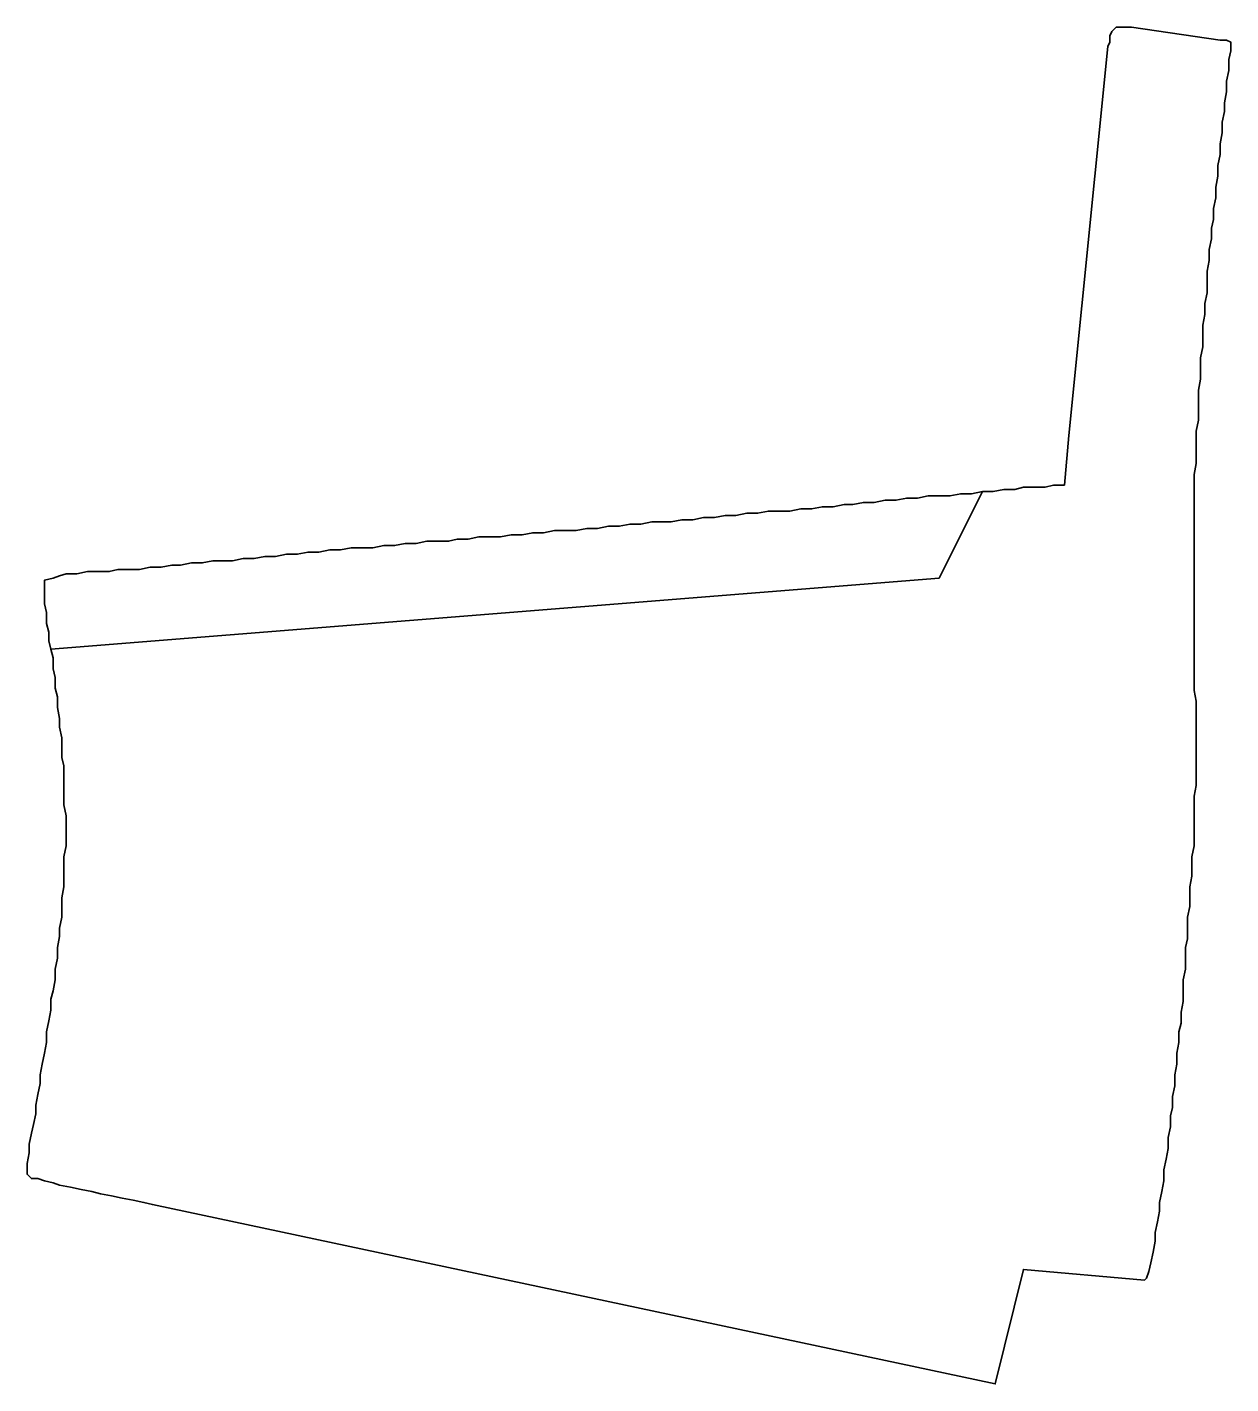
# Model space of a CAD drawing. Extents: x 1 to 558, y -628 to 0.
import ezdxf

# ---------------------------------------------------------------- set-up
doc = ezdxf.new("R2010")
doc.units = 0
doc.linetypes.add('Solid', pattern=[0])
doc.layers.add('zone_0_q4', color=7, linetype='Continuous')

msp = doc.modelspace()

# ---------------------------------------------------------------- linework, layer by layer
at = {"color": 40, "linetype": 'Solid', "lineweight": 35}
msp.add_lwpolyline([(13, -255), (16, -254), (19, -253), (24, -253), (29, -252), (34, -252), (39, -252), (43, -251), (48, -251), (53, -251), (58, -250), (63, -250), (68, -249), (72, -249), (77, -248), (82, -248), (87, -247), (92, -247), (96, -247), (101, -246), (106, -246), (111, -245), (116, -245), (121, -244), (126, -244), (131, -243), (136, -243), (141, -242), (146, -242), (151, -241), (156, -241), (161, -241), (166, -240), (171, -240), (176, -239), (181, -239), (186, -238), (191, -238), (196, -238), (200, -237), (205, -237), (210, -236), (215, -236), (220, -236), (225, -235), (230, -235), (235, -234), (240, -234), (245, -233), (250, -233), (255, -233), (260, -232), (265, -232), (270, -231), (275, -231), (280, -230), (285, -230), (290, -229), (294, -229), (299, -229), (304, -228), (309, -228), (314, -227), (319, -227), (324, -226), (329, -226), (334, -225), (339, -225), (344, -224), (349, -224), (354, -224), (359, -223), (364, -223), (369, -222), (374, -222), (379, -221), (383, -221), (388, -220), (393, -220), (398, -219), (403, -219), (408, -218), (413, -218), (418, -217), (423, -217), (428, -217), (433, -216), (438, -216), (443, -215), (448, -215), (453, -214), (458, -214), (462, -213), (467, -213), (472, -213), (476, -212), (481, -212), (483, -189), (501, -9), (502, -7), (502, -4), (503, -2), (505, 0), (507, 0), (512, 0), (553, -6), (556, -6), (558, -7), (558, -9), (558, -11), (557, -15), (557, -20), (556, -25), (556, -30), (555, -35), (555, -39), (554, -44), (554, -49), (553, -54), (553, -59), (552, -64), (552, -69), (551, -74), (551, -79), (550, -84), (550, -89), (549, -93), (549, -98), (548, -103), (548, -108), (547, -113), (547, -118), (547, -123), (546, -128), (546, -133), (545, -138), (545, -143), (545, -148), (544, -153), (544, -158), (544, -163), (543, -168), (543, -173), (543, -177), (543, -182), (542, -187), (542, -192), (542, -197), (542, -202), (541, -207), (541, -212), (541, -217), (541, -222), (541, -227), (541, -231), (541, -236), (541, -241), (541, -246), (541, -250), (541, -255), (541, -260), (541, -265), (541, -269), (541, -274), (541, -279), (541, -284), (541, -288), (541, -293), (541, -298), (541, -303), (541, -307), (542, -312), (542, -317), (542, -322), (542, -327), (542, -332), (542, -336), (542, -341), (542, -346), (542, -351), (541, -356), (541, -360), (541, -365), (541, -370), (541, -375), (541, -379), (540, -384), (540, -389), (540, -393), (539, -398), (539, -403), (539, -407), (538, -412), (538, -417), (538, -422), (537, -426), (537, -431), (537, -436), (536, -441), (536, -446), (536, -451), (535, -456), (535, -461), (534, -465), (534, -470), (533, -475), (533, -480), (532, -485), (532, -490), (531, -495), (531, -500), (530, -504), (530, -509), (529, -514), (529, -519), (528, -524), (527, -529), (527, -534), (526, -539), (525, -544), (525, -548), (524, -553), (523, -558), (523, -562), (522, -567), (521, -572), (520, -576), (519, -579), (518, -580), (462, -575), (449, -628), (59, -545), (55, -544), (50, -543), (45, -542), (40, -541), (35, -540), (31, -539), (26, -538), (21, -537), (16, -536), (13, -535), (9, -534), (6, -533), (3, -533), (1, -531), (1, -529), (1, -526), (2, -521), (2, -517), (3, -512), (4, -508), (5, -503), (5, -499), (6, -494), (7, -489), (7, -485), (8, -480), (9, -475), (10, -470), (10, -465), (11, -460), (12, -455), (12, -450), (13, -446), (14, -441), (14, -436), (15, -431), (15, -426), (16, -421), (16, -417), (17, -412), (17, -407), (17, -403), (18, -398), (18, -393), (18, -388), (18, -384), (19, -379), (19, -374), (19, -370), (19, -365), (18, -360), (18, -356), (18, -351), (18, -347), (18, -342), (17, -338), (17, -333), (17, -329), (16, -324), (16, -320), (15, -315), (15, -310), (14, -306), (14, -301), (13, -297), (13, -292), (12, -288), (11, -284), (11, -280), (10, -276), (10, -271), (9, -267), (9, -263), (9, -260), (9, -256), (13, -255)], close=True, dxfattribs=at)
at = {"layer": 'zone_0_q4', "color": 5, "linetype": 'Solid', "lineweight": 35}
msp.add_lwpolyline([(443, -215), (448, -215), (453, -214), (458, -214), (462, -213), (467, -213), (472, -213), (476, -212), (481, -212), (483, -189), (501, -9), (502, -7), (502, -4), (503, -2), (505, 0), (507, 0), (512, 0), (553, -6), (556, -6), (558, -7), (558, -9), (558, -11), (557, -15), (557, -20), (556, -25), (556, -30), (555, -35), (555, -39), (554, -44), (554, -49), (553, -54), (553, -59), (552, -64), (552, -69), (551, -74), (551, -79), (550, -84), (550, -89), (549, -93), (549, -98), (548, -103), (548, -108), (547, -113), (547, -118), (547, -123), (546, -128), (546, -133), (545, -138), (545, -143), (545, -148), (544, -153), (544, -158), (544, -163), (543, -168), (543, -173), (543, -177), (543, -182), (542, -187), (542, -192), (542, -197), (542, -202), (541, -207), (541, -212), (541, -217), (541, -222), (541, -227), (541, -231), (541, -236), (541, -241), (541, -246), (541, -250), (541, -255), (541, -260), (541, -265), (541, -269), (541, -274), (541, -279), (541, -284), (541, -288), (541, -293), (541, -298), (541, -303), (541, -307), (542, -312), (542, -317), (542, -322), (542, -327), (542, -332), (542, -336), (542, -341), (542, -346), (542, -351), (541, -356), (541, -360), (541, -365), (541, -370), (541, -375), (541, -379), (540, -384), (540, -389), (540, -393), (539, -398), (539, -403), (539, -407), (538, -412), (538, -417), (538, -422), (537, -426), (537, -431), (537, -436), (536, -441), (536, -446), (536, -451), (535, -456), (535, -461), (534, -465), (534, -470), (533, -475), (533, -480), (532, -485), (532, -490), (531, -495), (531, -500), (530, -504), (530, -509), (529, -514), (529, -519), (528, -524), (527, -529), (527, -534), (526, -539), (525, -544), (525, -548), (524, -553), (523, -558), (523, -562), (522, -567), (521, -572), (520, -576), (519, -579), (518, -580), (462, -575), (449, -628), (59, -545), (55, -544), (50, -543), (45, -542), (40, -541), (35, -540), (31, -539), (26, -538), (21, -537), (16, -536), (13, -535), (9, -534), (6, -533), (3, -533), (1, -531), (1, -529), (1, -526), (2, -521), (2, -517), (3, -512), (4, -508), (5, -503), (5, -499), (6, -494), (7, -489), (7, -485), (8, -480), (9, -475), (10, -470), (10, -465), (11, -460), (12, -455), (12, -450), (13, -446), (14, -441), (14, -436), (15, -431), (15, -426), (16, -421), (16, -417), (17, -412), (17, -407), (17, -403), (18, -398), (18, -393), (18, -388), (18, -384), (19, -379), (19, -374), (19, -370), (19, -365), (18, -360), (18, -356), (18, -351), (18, -347), (18, -342), (17, -338), (17, -333), (17, -329), (16, -324), (16, -320), (15, -315), (15, -310), (14, -306), (14, -301), (13, -297), (13, -292), (12, -288), (423, -255), (443, -215)], close=True, dxfattribs=at)

doc.saveas('drawing.dxf')
